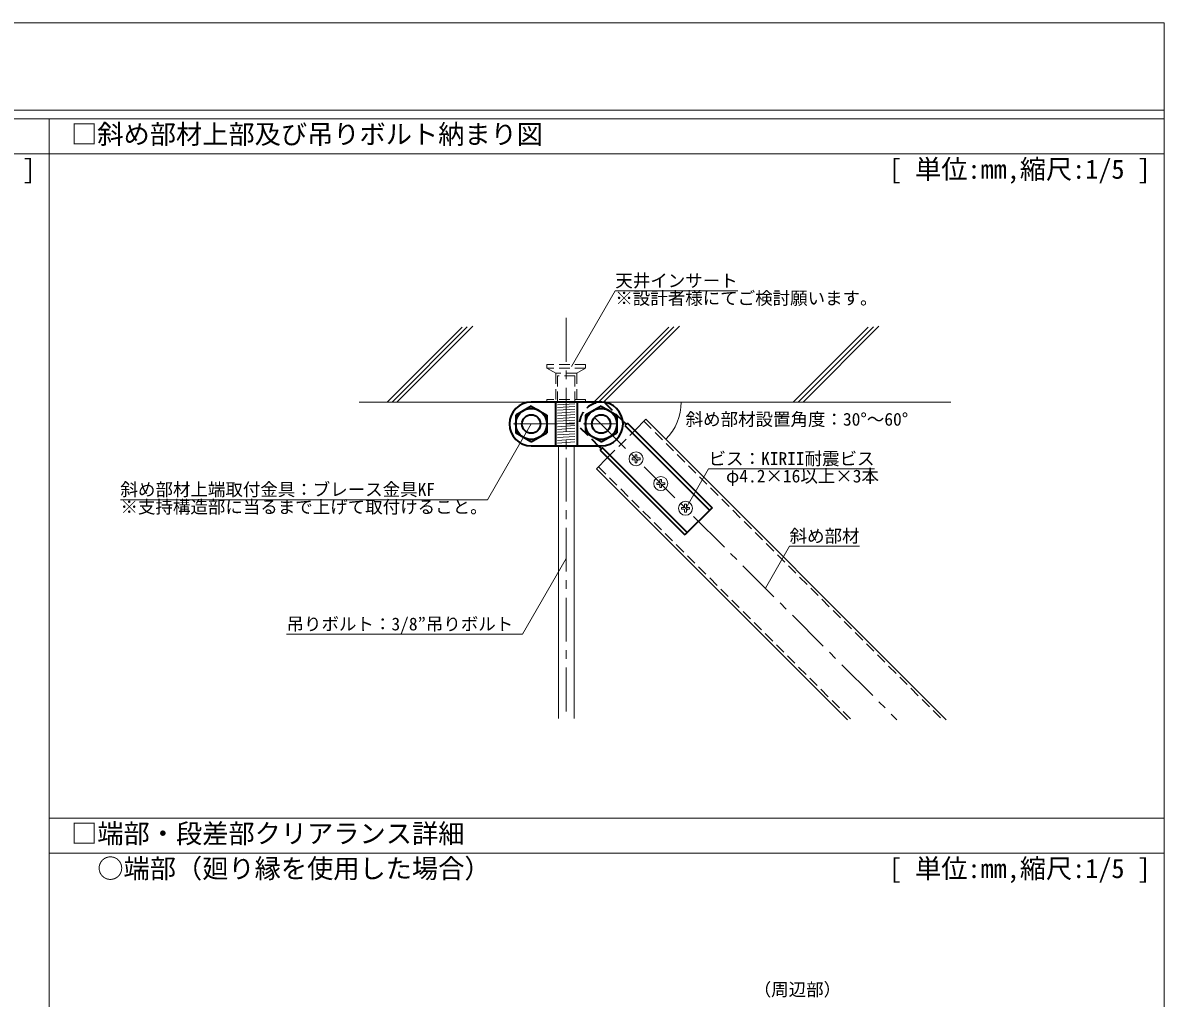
# Model space of a CAD drawing. Units: millimetres on the paper, enlarged 30 times, with parts at other scales. Extents: x -5790 to 5910, y -4184 to 4114.
# Drawn here: x 1992 to 5910, y 767 to 4114 of the extents above; entities that cross this region are included whole.
import ezdxf
from ezdxf.enums import TextEntityAlignment as Align

# ---------------------------------------------------------------- set-up
doc = ezdxf.new("R2010")
doc.units = ezdxf.units.MM
doc.header["$LTSCALE"] = 30
doc.linetypes.add('CHAIN1', pattern=[8, 5, -1, 1, -1])
doc.linetypes.add('DASHED1', pattern=[1.8, 1.2, -0.6])
for name, color, linetype, lineweight in [('1-0_中心線', 4, 'CHAIN1', 9), ('1-1_吊り材', 7, 'Continuous', 18), ('1-4_斜め部材', 4, 'Continuous', 9), ('1-5_寸法', 4, 'Continuous', 9), ('1-6_文字', 7, 'Continuous', 18), ('1-7_金具', 6, 'Continuous', 35), ('1-9_躯体', 4, 'Continuous', 9), ('1-B_ビス', 3, 'Continuous', 18), ('1-D_見切り', 4, 'Continuous', 9), ('F-2', 3, 'Continuous', 18), ('F-6_文字', 7, 'Continuous', 18)]:
    doc.layers.add(name, color=color, linetype=linetype, lineweight=lineweight)
doc.styles.add('ＭＳ ゴシック', font='')
doc.styles.get('ＭＳ ゴシック').set_extended_font_data('MS Gothic')

msp = doc.modelspace()

# ---------------------------------------------------------------- linework, layer by layer
at = {"layer": '1-0_中心線'}
for p, q in [((3857.16, 3100.91), (3857.16, 1726.47)), ((3954.74, 2759.57), (4991.98, 1722.33)), ((3676.09, 2737.14), (4034.08, 2737.14))]:
    msp.add_line(p, q, dxfattribs=at)
at = {"layer": '1-1_吊り材'}
for p, q in [((3830.16, 2662.14), (3830.16, 1726.47)), ((3884.16, 2662.14), (3884.16, 1726.47))]:
    msp.add_line(p, q, dxfattribs=at)
at = {"layer": '1-4_斜め部材'}
for p, q in [((4092.39, 2715.26), (4130.57, 2753.44)), ((4130.57, 2753.44), (5161.68, 1722.33)), ((3960.97, 2583.63), (3999.15, 2621.82)), ((3960.97, 2583.63), (4822.27, 1722.33))]:
    msp.add_line(p, q, dxfattribs=at)
at = {"layer": '1-4_斜め部材', "linetype": 'DASHED1'}
for p, q in [((4123.89, 2746.55), (5148.1, 1722.33)), ((3999.15, 2621.82), (4092.49, 2715.15)), ((3967.76, 2590.42), (4835.85, 1722.33))]:
    msp.add_line(p, q, dxfattribs=at)
at = {"layer": '1-6_文字'}
for p, q in [((3875.74, 2934.04), (4025.74, 3193.85)), ((4025.74, 3193.85), (4445.74, 3193.85)), ((3737.16, 2737.14), (3587.16, 2477.34)), ((4267.52, 2447.63), (4345.85, 2583.3)), ((4345.85, 2583.3), (4915.85, 2583.3)), ((3587.16, 2477.34), (2327.16, 2477.34)), ((4540.87, 2173.43), (4624.03, 2317.46)), ((4624.03, 2317.46), (4864.03, 2317.46)), ((3857.16, 2275.41), (3707.16, 2015.6)), ((3707.16, 2015.6), (2897.16, 2015.6))]:
    msp.add_line(p, q, dxfattribs=at)
msp.add_arc((4071.87, 2812.14), 180, 315, 0, dxfattribs=at)
at = {"layer": '1-7_金具'}
for p, q in [((3737.16, 2798.8), (3683.76, 2767.97)), ((3979.58, 2812.14), (3737.16, 2812.14)), ((3737.16, 2798.8), (3790.56, 2767.97)), ((3899.16, 2812.14), (3815.16, 2812.14)), ((3899.16, 2812.14), (3815.16, 2812.14)), ((3820.08, 2812.14), (3820.08, 2662.14)), ((3894.25, 2812.14), (3894.25, 2662.14)), ((3977.16, 2798.8), (3923.76, 2767.97)), ((3977.16, 2798.8), (4030.56, 2767.97)), ((3683.76, 2767.97), (3683.76, 2706.31)), ((3790.56, 2767.97), (3790.56, 2706.31)), ((3923.76, 2767.97), (3923.76, 2706.31)), ((4030.56, 2767.97), (4030.56, 2706.31)), ((4054.41, 2744.75), (4062.89, 2736.27)), ((3737.16, 2675.48), (3683.76, 2706.31)), ((3737.16, 2675.48), (3790.56, 2706.31)), ((3977.16, 2675.48), (3923.76, 2706.31)), ((3977.16, 2675.48), (4030.56, 2706.31)), ((4062.89, 2736.27), (4058.65, 2732.02)), ((4058.65, 2732.02), (4349.27, 2441.4)), ((4067.14, 2740.51), (4062.89, 2736.27)), ((4067.14, 2740.51), (4092.39, 2715.26)), ((4092.39, 2715.26), (4357.76, 2449.89)), ((3737.16, 2662.14), (3977.16, 2662.14)), ((3970.31, 2659.14), (3978.04, 2651.41)), ((3973.8, 2647.17), (3978.04, 2651.41)), ((3973.8, 2647.17), (3999.05, 2621.92)), ((3999.05, 2621.92), (4264.42, 2356.55)), ((4357.76, 2449.89), (4264.42, 2356.55))]:
    msp.add_line(p, q, dxfattribs=at)
at = {"layer": '1-7_金具', "linetype": 'DASHED1'}
for p, q in [((4054.41, 2744.75), (3990.77, 2808.39)), ((3970.31, 2659.14), (3902.49, 2726.96))]:
    msp.add_line(p, q, dxfattribs=at)
at = {"layer": '1-7_金具'}
msp.add_lwpolyline([(3978.04, 2651.41), (3982.28, 2655.66), (4272.9, 2365.04)], dxfattribs=at)
for centre, radius in [((3737.16, 2737.14), 53.4), ((3977.16, 2737.14), 53.4), ((3737.16, 2737.14), 31.8), ((3977.16, 2737.14), 31.8)]:
    msp.add_circle(centre, radius, dxfattribs=at)
for centre, start, end in [((3737.16, 2737.14), 90, 270), ((3977.16, 2737.14), 270, 90)]:
    msp.add_arc(centre, 75, start, end, dxfattribs=at)
at = {"layer": '1-7_金具', "linetype": 'DASHED1'}
msp.add_arc((3980.16, 2734.14), 78, 105.94237, 185.28486, dxfattribs=at)
at = {"layer": '1-9_躯体'}
for p, q in [((3499.86, 3069.74), (3242.26, 2812.14)), ((3517.31, 3070.21), (3259.23, 2812.14)), ((3536.38, 3072.32), (3276.2, 2812.14)), ((4209.14, 3069.74), (3951.54, 2812.14)), ((4226.58, 3070.21), (3968.51, 2812.14)), ((4245.66, 3072.32), (3985.48, 2812.14)), ((4894.12, 3069.74), (4636.52, 2812.14)), ((4911.56, 3070.21), (4653.49, 2812.14)), ((4930.64, 3072.32), (4670.46, 2812.14)), ((5177.06, 2812.14), (3146.98, 2812.14)), ((3737.16, 2812.14), (3977.16, 2812.14)), ((3987.35, 2811.81), (3990.77, 2808.39))]:
    msp.add_line(p, q, dxfattribs=at)
at = {"layer": '1-9_躯体', "linetype": 'DASHED1'}
for p, q in [((3923.16, 2941.14), (3791.16, 2941.14)), ((3791.16, 2941.14), (3791.16, 2929.14)), ((3791.16, 2941.14), (3791.16, 2929.14)), ((3791.16, 2929.14), (3821.16, 2911.14)), ((3923.16, 2929.14), (3791.16, 2929.14)), ((3821.16, 2911.14), (3821.16, 2821.14)), ((3893.16, 2911.14), (3821.16, 2911.14)), ((3827.16, 2902.14), (3827.16, 2812.14)), ((3827.16, 2902.14), (3830.16, 2902.14)), ((3887.16, 2902.14), (3830.16, 2902.14)), ((3887.16, 2902.14), (3887.16, 2812.14)), ((3893.16, 2911.14), (3893.16, 2821.14)), ((3791.16, 2821.14), (3791.16, 2812.14)), ((3923.16, 2821.14), (3791.16, 2821.14)), ((3923.16, 2821.14), (3923.16, 2812.14)), ((3923.16, 2812.14), (3791.16, 2812.14))]:
    msp.add_line(p, q, dxfattribs=at)
msp.add_lwpolyline([(3923.16, 2941.14), (3923.16, 2929.14), (3893.16, 2911.14)], dxfattribs=at)
at = {"layer": '1-9_躯体'}
msp.add_arc((3980.16, 2734.14), 78, 84.71514, 105.94237, dxfattribs=at)
at = {"layer": '1-B_ビス'}
for p, q in [((4093.83, 2631.27), (4099.83, 2631.27)), ((4093.83, 2631.27), (4093.83, 2623.47)), ((4099.83, 2631.27), (4099.83, 2623.47)), ((4083.03, 2620.47), (4090.83, 2620.47)), ((4083.03, 2620.47), (4083.03, 2614.47)), ((4083.03, 2614.47), (4090.83, 2614.47)), ((4093.83, 2611.47), (4093.83, 2603.67)), ((4093.83, 2603.67), (4099.83, 2603.67)), ((4099.83, 2611.47), (4099.83, 2603.67)), ((4102.83, 2620.47), (4110.63, 2620.47)), ((4102.83, 2614.47), (4110.63, 2614.47)), ((4110.63, 2620.47), (4110.63, 2614.47)), ((4167.89, 2535.62), (4175.69, 2535.62)), ((4167.89, 2535.62), (4167.89, 2529.62)), ((4167.89, 2529.62), (4175.69, 2529.62)), ((4178.69, 2546.42), (4184.69, 2546.42)), ((4178.69, 2546.42), (4178.69, 2538.62)), ((4178.69, 2526.62), (4178.69, 2518.82)), ((4178.69, 2518.82), (4184.69, 2518.82)), ((4184.69, 2546.42), (4184.69, 2538.62)), ((4184.69, 2526.62), (4184.69, 2518.82)), ((4187.69, 2535.62), (4195.49, 2535.62)), ((4187.69, 2529.62), (4195.49, 2529.62)), ((4195.49, 2535.62), (4195.49, 2529.62)), ((4252.74, 2450.77), (4260.54, 2450.77)), ((4252.74, 2450.77), (4252.74, 2444.77)), ((4252.74, 2444.77), (4260.54, 2444.77)), ((4263.54, 2461.57), (4269.54, 2461.57)), ((4263.54, 2461.57), (4263.54, 2453.77)), ((4263.54, 2441.77), (4263.54, 2433.97)), ((4263.54, 2433.97), (4269.54, 2433.97)), ((4269.54, 2461.57), (4269.54, 2453.77)), ((4269.54, 2441.77), (4269.54, 2433.97)), ((4272.54, 2450.77), (4280.34, 2450.77)), ((4272.54, 2444.77), (4280.34, 2444.77)), ((4280.34, 2450.77), (4280.34, 2444.77))]:
    msp.add_line(p, q, dxfattribs=at)
for centre in [(4096.83, 2617.47), (4181.69, 2532.62), (4266.54, 2447.77)]:
    msp.add_circle(centre, 24, dxfattribs=at)
for centre, start, end in [((4090.83, 2623.47), 269.99998, 0), ((4090.83, 2611.47), 0, 89.99998), ((4102.83, 2623.47), 180, 270), ((4102.83, 2611.47), 90, 180), ((4175.69, 2538.62), 269.99998, 0), ((4175.69, 2526.62), 0, 89.99998), ((4187.69, 2538.62), 180, 270), ((4187.69, 2526.62), 90, 180), ((4260.54, 2453.77), 269.99998, 0), ((4260.54, 2441.77), 0, 89.99998), ((4272.54, 2453.77), 180, 270), ((4272.54, 2441.77), 90, 180)]:
    msp.add_arc(centre, 3, start, end, dxfattribs=at)
at = {"layer": '1-D_見切り'}
for p, q in [((3827.16, 2802.77), (3887.16, 2806.74)), ((3827.16, 2793.39), (3887.16, 2797.37)), ((3827.16, 2784.02), (3887.16, 2787.99)), ((3827.16, 2774.64), (3887.16, 2778.62)), ((3827.16, 2765.27), (3887.16, 2769.24)), ((3827.16, 2755.89), (3887.16, 2759.87)), ((3827.16, 2746.52), (3887.16, 2750.49)), ((3827.16, 2737.14), (3887.16, 2741.12)), ((3827.16, 2727.77), (3887.16, 2731.74)), ((3827.16, 2718.39), (3887.16, 2722.37)), ((3827.16, 2709.02), (3887.16, 2712.99)), ((3827.16, 2699.64), (3887.16, 2703.62)), ((3827.16, 2690.27), (3887.16, 2694.24)), ((3827.16, 2680.89), (3887.16, 2684.87)), ((3827.16, 2671.52), (3887.16, 2675.49))]:
    msp.add_line(p, q, dxfattribs=at)
at = {"layer": 'F-2'}
for p, q in [((-5790.28, 4113.86), (5909.72, 4113.86)), ((5909.72, 4113.86), (5909.72, -4136.14)), ((-5790.28, 3813.86), (5909.72, 3813.86)), ((-5790.28, 3783.86), (5909.72, 3783.86)), ((2082.69, 3783.86), (2082.69, -3656.14)), ((-5790.28, 3663.86), (5909.72, 3663.86)), ((2082.69, 1383.86), (5909.72, 1383.86)), ((2082.69, 1263.86), (5909.72, 1263.86))]:
    msp.add_line(p, q, dxfattribs=at)

# ---------------------------------------------------------------- texts
at = {"layer": '1-5_寸法', "style": 'ＭＳ ゴシック'}
msp.add_text('（周辺部）', height=43.99, dxfattribs=at).set_placement((4500.8, 761.13), align=Align.BOTTOM_LEFT)
at = {"layer": '1-6_文字', "color": 4, "style": 'ＭＳ ゴシック'}
for s, p in [('天井インサート', (4025.74, 3193.85)), ('※設計者様にてご検討願います。', (4025.74, 3133.85)), ('斜め部材設置角度：30°～60°', (4267.11, 2718.13)), ('ビス：KIRII耐震ビス', (4345.85, 2583.3)), ('\u3000φ4.2×16以上×3本', (4345.85, 2523.3)), ('斜め部材上端取付金具：ブレース金具KF', (2327.16, 2477.34)), ('※支持構造部に当るまで上げて取付けること。', (2327.16, 2417.34)), ('斜め部材', (4624.03, 2317.46)), ('吊りボルト：3/8”吊りボルト', (2897.16, 2015.6))]:
    msp.add_text(s, height=43.99, dxfattribs=at).set_placement(p, align=Align.BOTTOM_LEFT)
at = {"layer": 'F-6_文字', "style": 'ＭＳ ゴシック'}
for s, p in [('□斜め部材上部及び吊りボルト納まり図', (2157.69, 3678.86)), ('[ 単位:mm,縮尺:1/30 ] ', (1092.69, 3558.86)), ('[ 単位:mm,縮尺:1/5 ] ', (4964.72, 3558.86)), ('□端部・段差部クリアランス詳細', (2157.69, 1278.86)), ('\u3000○端部（廻り縁を使用した場合）', (2157.69, 1158.86)), ('[ 単位:mm,縮尺:1/5 ] ', (4964.72, 1158.86))]:
    msp.add_text(s, height=65.98, dxfattribs=at).set_placement(p, align=Align.BOTTOM_LEFT)

doc.saveas('drawing.dxf')
